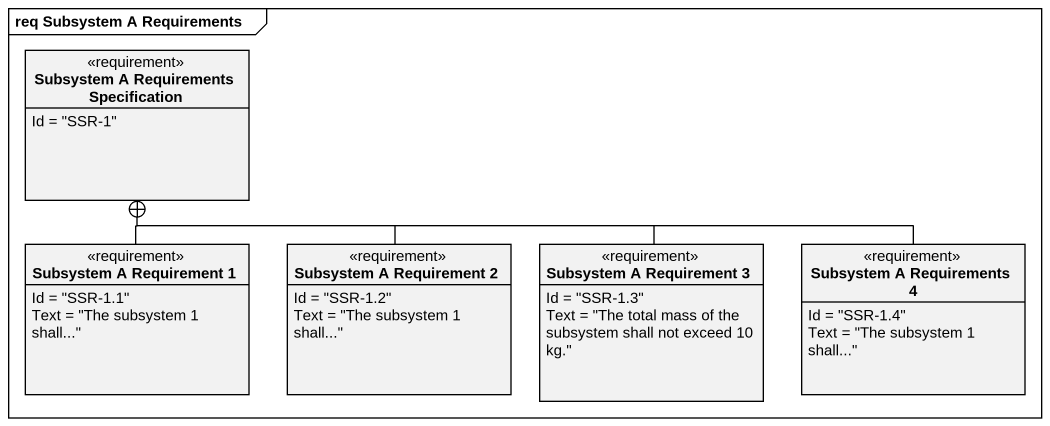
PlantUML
@startuml
mainframe req Subsystem A Requirements
hide circle
hide empty members
class "Subsystem A Requirements Specification" as Subsystem_A_Requirements <<requirement>> {
  Id = "SSR-1"
}
class "Subsystem A Requirement 1" as Subsystem_A_Requirement_1 <<requirement>> {
  Id = "SSR-1.1"
  Text = "The subsystem 1 shall..."
}
class "Subsystem A Requirement 2" as Subsystem_A_Requirement_2 <<requirement>> {
  Id = "SSR-1.2"
  Text = "The subsystem 1 shall..."
}
class "Subsystem A Requirement 3" as Subsystem_A_Requirement_3 <<requirement>> {
  Id = "SSR-1.3"
  Text = "The total mass of the subsystem shall not exceed 10 kg."
}
class "Subsystem A Requirements 4" as Subsystem_A_Requirements_4 <<requirement>> {
  Id = "SSR-1.4"
  Text = "The subsystem 1 shall..."
}
Subsystem_A_Requirement_1 -up-+ Subsystem_A_Requirements
Subsystem_A_Requirement_2 -up-+ Subsystem_A_Requirements
Subsystem_A_Requirement_3 -left-+ Subsystem_A_Requirements
Subsystem_A_Requirements_4 -left-+ Subsystem_A_Requirements
@enduml
